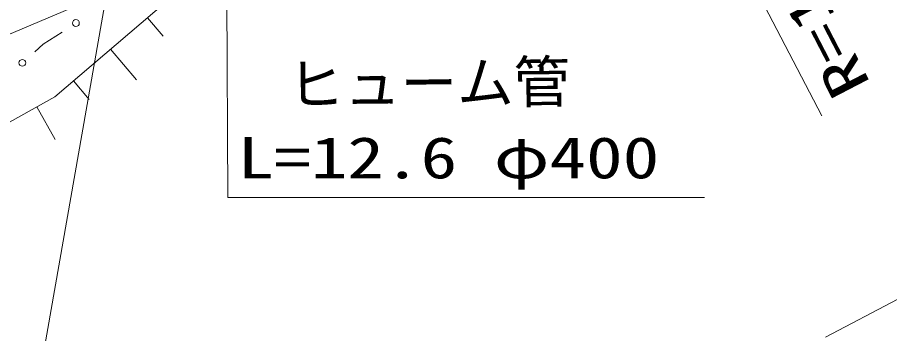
# Model space of a CAD drawing. Units: millimetres, scale not verified. Extents: x -14352 to 625648, y -196871 to 163129.
# Drawn here: x 168448 to 207064, y 47652 to 61632 of the extents above; entities that cross this region are included whole.
import ezdxf
from ezdxf.enums import TextEntityAlignment as Align

# ---------------------------------------------------------------- set-up
doc = ezdxf.new("R2010")
doc.units = ezdxf.units.MM
doc.header["$LTSCALE"] = 1000
doc.linetypes.add('USER1', pattern=[7.000001, 5.508197, -0.688525, 0.114754, -0.688525])
for name, color, linetype, lineweight in [('S-BGD', 1, 'Continuous', 13), ('S-BGD-HTXT', 6, 'Continuous', 13), ('S-BMK', 3, 'USER1', 13)]:
    doc.layers.add(name, color=color, linetype=linetype, lineweight=lineweight)
doc.styles.add('ＭＳ ゴシック', font='')
doc.styles.get('ＭＳ ゴシック').set_extended_font_data('MS Gothic')

msp = doc.modelspace()

# ---------------------------------------------------------------- linework, layer by layer
at = {"layer": 'S-BGD'}
for p, q in [((172815, 65120), (167047, 32228)), ((170105, 58126), (175031, 62321)), ((163832, 59106), (170857, 62061)), ((174210, 61622), (174900, 60812)), ((169588, 60444), (170422, 60985)), ((169213, 60112), (169588, 60444)), ((172568, 60224), (173724, 58867)), ((170926, 58825), (171622, 58007)), ((165332, 55471), (170105, 58126)), ((169309, 57684), (170116, 56233))]:
    msp.add_line(p, q, dxfattribs=at)
for centre in [(171039, 61386), (168664, 59624)]:
    msp.add_circle(centre, 149, dxfattribs=at)
msp.add_arc((78033, 281145), 234826, 289.49362, 295.17979, dxfattribs=at)
at = {"layer": 'S-BGD-HTXT'}
for p, q in [((192406, 79612), (204072, 57288)), ((177684, 68432), (177768, 53674)), ((177768, 53674), (198872, 53674)), ((204230, 47495), (207425, 49178))]:
    msp.add_line(p, q, dxfattribs=at)
at = {"layer": 'S-BMK'}
msp.add_arc((108222, 215963), 160000, 272.56857, 298.17216, dxfattribs=at)

# ---------------------------------------------------------------- texts
at = {"layer": 'S-BGD-HTXT', "style": 'ＭＳ ゴシック', "width": 1.35}
msp.add_text('R=140', height=1833, rotation=117.4, dxfattribs=at).set_placement((206737, 58942), align=Align.BOTTOM_LEFT)
at = {"layer": 'S-BGD-HTXT', "style": 'ＭＳ ゴシック'}
msp.add_text('ヒューム管', height=1833, rotation=0.6, dxfattribs=at).set_placement((180430, 57203), align=Align.BOTTOM_LEFT)
at = {"layer": 'S-BGD-HTXT', "style": 'ＭＳ ゴシック', "width": 1.3}
msp.add_text('L=12.6 φ400', height=1833, dxfattribs=at).set_placement((178194, 53965), align=Align.BOTTOM_LEFT)

doc.saveas('drawing.dxf')
